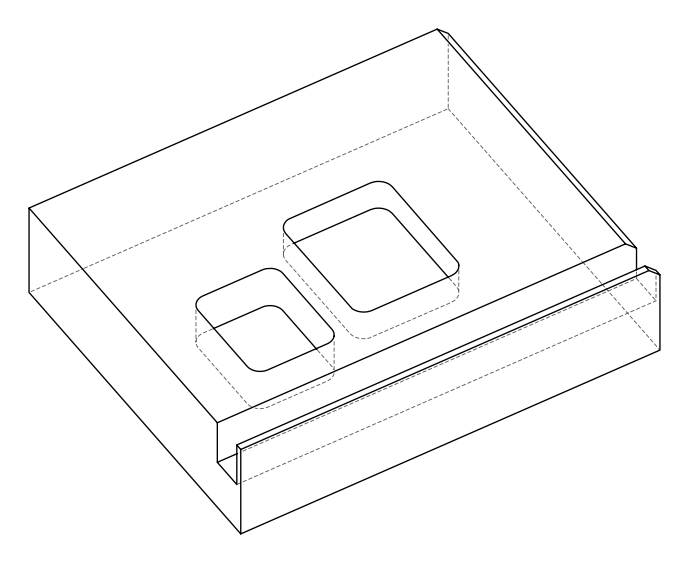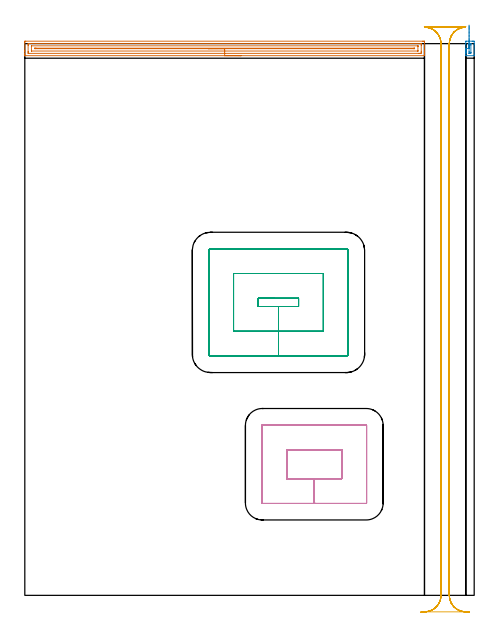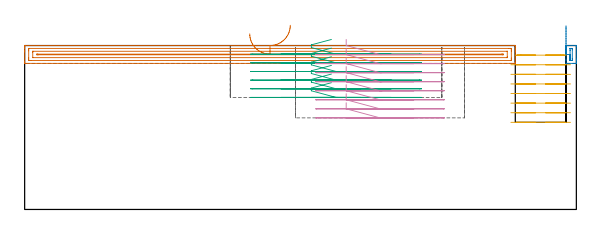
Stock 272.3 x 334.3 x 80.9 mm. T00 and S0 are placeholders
(PLAN: 5 operations, 1 tool changes, 34.4 min)
(1 AREA_MILL | FG_CHAMFER_SURFACE | UGT0205_001 | 7.91 min | 9591 mm3)
(2 AREA_MILL_1 | FG_CHAMFER_SURFACE_1 | UGT0205_001 | 0.35 min | 404 mm3)
(3 MILL_RECTANGULAR_POCKET | POCKET_RECTANGULAR_STRAIGHT | UGT0201_094 | Follow Part, ap 5, ae 75% | 7.48 min | 224510 mm3)
(4 MILL_RECTANGULAR_POCKET_1 | POCKET_RECTANGULAR_STRAIGHT_1 | UGT0201_094 | Follow Part, ap 5, ae 75% | 6.38 min | 197849 mm3)
(5 MILL_RECTANGULAR_SLOT | SLOT_RECTANGULAR | UGT0201_094 | Follow Part, ap 5, ae 75% | 12.29 min | 316337 mm3)
(TOOL UGT0205_001 | Chamfer Mill 20 x 3 x 45 deg. | D20 FL50 Z2)
(TOOL UGT0201_094 | End mill 20 mm | D20 FL38 Z4)
(OP 1 AREA_MILL)
G17 G21 G94 G90
T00 M6
G54
G17 G0 G90 X131.1 Y327. S1061 M3
G43 Z90.9 H0
G94 G1 X131.062 Z90.028 F250.
X130.948 Z89.163
X130.759 Z88.312
X130.497 Z87.48
X130.163 Z86.674
X129.76 Z85.9
X129.292 Z85.164
X128.76 Z84.472
X128.171 Z83.829
X127.528 Z83.24
X126.836 Z82.708
X126.1 Z82.24
X125.326 Z81.837
X124.52 Z81.503
X123.688 Z81.241
X122.836 Z81.052
X121.972 Z80.938
X121.1 Z80.9
X0.16
X0.01 Y327.006 Z80.893
X0. Y327.315 Z80.584
Y327.685 Z80.214
Y328.318 Z79.576
Y329.515 Z78.381
Y330.079 Z77.815
Y335.08 Z72.817
X0.003 Y335.362 Z72.535
X0.01 Y335.792 Z72.106
X0.168 Y335.795 Z72.103
X0.607 Y335.8 Z72.1
X241.15
X241.593 Y335.799 Z72.101
X242.032 Y335.795 Z72.103
X242.19 Y335.791 Z72.106
X242.2 Y335.362 Z72.535
Y330.079 Z77.815
Y329.515 Z78.381
Y329.199 Z78.697
Y328.635 Z79.261
Y328.318 Z79.576
Y327.314 Z80.585
X242.19 Y327.006 Z80.893
X242.04 Y327. Z80.9
X121.1
Y328.414 Z79.486
X2.392 Y328.415 Z79.485
X2.293 Y328.416 Z79.484
X2.034 Y328.421 Z79.479
X2.01 Y328.506 Z79.395
X2.004 Y328.701 Z79.199
X2.001 Y329.199 Z78.701
X2. Y329.585 Z78.315
Y333.107 Z74.793
X2.001 Y333.601 Z74.299
X2.003 Y333.985 Z73.915
X2.01 Y334.367 Z73.533
X2.392 Y334.381 Z73.519
X2.491 Y334.384 Z73.516
X3.284 Y334.386 Z73.514
X3.382
X239.808 Y334.385 Z73.515
X239.907 Y334.384 Z73.516
X240.166 Y334.379 Z73.521
X240.19 Y334.294 Z73.606
X240.196 Y334.099 Z73.801
X240.199 Y333.601 Z74.299
X240.2 Y333.215 Z74.685
Y329.693 Z78.207
X240.199 Y329.199 Z78.701
X240.197 Y328.815 Z79.085
X240.19 Y328.433 Z79.467
X239.808 Y328.419 Z79.481
X239.709 Y328.416 Z79.484
X238.916 Y328.414 Z79.486
X238.818
X121.1
Y329.828 Z78.072
X4.177 Y329.829 Z78.071
X4.092 Y329.83 Z78.07
X4.026 Y329.833 Z78.067
X4.012 Y329.835 Z78.065
X4.008 Y329.856 Z78.044
X4.004 Y329.905 Z77.995
X4.001 Y330.079 Z77.821
X4. Y330.254 Z77.646
X4.002 Y332.893 Z75.007
X4.008 Y332.953 Z74.947
X4.011 Y332.966 Z74.934
X4.02 Y332.967 Z74.933
X4.05 Y332.97 Z74.93
X4.177 Y332.971 Z74.929
X238.023
X238.108 Y332.97 Z74.93
X238.174 Y332.967 Z74.933
X238.188 Y332.965 Z74.935
X238.192 Y332.944 Z74.956
X238.196 Y332.895 Z75.005
X238.199 Y332.721 Z75.179
X238.2 Y332.546 Z75.354
X238.198 Y329.907 Z77.993
X238.192 Y329.848 Z78.052
X238.189 Y329.834 Z78.066
X238.18 Y329.833 Z78.067
X238.15 Y329.83 Z78.07
X238.023 Y329.829 Z78.071
X121.1 Y329.828 Z78.072
Y331.243 Z76.657
X6.567
X6.249 Y331.247 Z76.653
X6.09 Y331.25 Z76.65
X6.01 Y331.255 Z76.645
X6.007 Y331.3 Z76.6
X6.005 Y331.4 Z76.5
X6.007 Y331.5 Z76.4
X6.01 Y331.545 Z76.355
X6.09 Y331.55 Z76.35
X6.252 Y331.554 Z76.346
X6.536 Y331.556 Z76.344
X6.855 Y331.557 Z76.343
X235.633
X235.951 Y331.553 Z76.347
X236.11 Y331.55 Z76.35
X236.19 Y331.545 Z76.355
X236.193 Y331.5 Z76.4
X236.195 Y331.4 Z76.5
X236.193 Y331.3 Z76.6
X236.19 Y331.255 Z76.645
X236.11 Y331.25 Z76.65
X235.948 Y331.246 Z76.654
X235.632 Y331.243 Z76.657
X235.345
X121.1
X120.228 Z76.695
X119.364 Z76.809
X118.512 Z76.998
X117.68 Z77.26
X116.874 Z77.594
X116.1 Z77.997
X115.364 Z78.466
X114.672 Z78.997
X114.029 Z79.586
X113.44 Z80.229
X112.908 Z80.922
X112.44 Z81.657
X112.037 Z82.431
X111.703 Z83.237
X111.441 Z84.069
X111.252 Z84.921
X111.138 Z85.786
X111.1 Z86.657
G0 Z90.9
M5
M2
(OP 2 AREA_MILL_1)
G17 G21 G94 G90
T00 M6
G54
G17 G0 G90 X267.2 Y331.399 S1061 M3
G43 Z90.9 H0
Z90.642
G94 G1 Y330.81 Z89.998 F250.
Y330.279 Z89.306
Y329.81 Z88.571
Y329.408 Z87.797
Y329.074 Z86.991
Y328.811 Z86.159
Y328.623 Z85.307
Y328.509 Z84.442
Y328.471 Z83.571
Y328.509 Z82.699
Y328.623 Z81.834
Y328.812 Z80.982
Y329.074 Z80.15
Y329.408 Z79.344
Y329.811 Z78.571
Y330.279 Z77.835
Y330.811 Z77.143
Y331.4 Z76.5
Y333.753 Z74.147
Y334.482 Z73.412
X267.201 Y335.725 Z72.169
X267.206 Y335.79 Z72.104
X267.562 Y335.8 Z72.1
X271.063
X271.503
X271.938 Y335.798 Z72.103
X272.294 Y335.79 Z72.104
X272.299 Y335.725 Z72.169
X272.3 Y334.482 Z73.412
Y333.753 Z74.147
Y327.362 Z80.537
X272.29 Y327.006 Z80.892
X271.938 Y327. Z80.9
X267.562
X267.21 Y327.006 Z80.892
X267.2 Y327.363 Z80.536
Y331.4 Z76.5
X269.2
Y333.601 Z74.299
Y333.714 Z74.186
X269.203 Y333.828 Z74.072
X269.21 Y334.054 Z73.846
X269.225 Y334.379 Z73.521
X269.312 Y334.382 Z73.518
X269.41 Y334.384 Z73.516
X270.188 Y334.382 Z73.518
X270.289 Y334.38 Z73.52
X270.293 Y334.376 Z73.524
X270.298 Y334.37 Z73.53
X270.3 Y333.601 Z74.299
Y333.488 Z74.412
Y329.086 Z78.814
X270.297 Y328.972 Z78.928
X270.29 Y328.746 Z79.154
X270.275 Y328.421 Z79.479
X270.188 Y328.418 Z79.482
X270.09 Y328.416 Z79.484
X269.312 Y328.418 Z79.482
X269.211 Y328.42 Z79.48
X269.206 Y328.425 Z79.475
X269.202 Y328.43 Z79.47
X269.2 Y329.199 Z78.701
Y329.312 Z78.588
Y331.4 Z76.5
Y332.043 Z75.911
Y332.735 Z75.38
Y333.471 Z74.911
Y334.245 Z74.508
Y335.051 Z74.174
Y335.883 Z73.912
Y336.735 Z73.723
Y337.599 Z73.609
Y338.471 Z73.571
Y339.343 Z73.609
Y340.208 Z73.723
Y341.059 Z73.912
Y341.891 Z74.174
Y342.697 Z74.508
Y343.471 Z74.911
Y344.207 Z75.38
Y344.899 Z75.911
Y345.542 Z76.5
G0 Z90.9
M5
M2
(OP 3 MILL_RECTANGULAR_POCKET)
G17 G21 G94 G90
T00 M6
G54
G17 G0 G90 X151.42 Y180. S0 M3
G43 Z90.9 H0
Z83.9
G94 G1 X141.5 Z81.242 F250.
Y175. Z79.902
X153.7 Z76.633
X165.9 F500.
Y180.
X141.5
Y175.
X153.7
Y160.
X180.9
Y195.
X126.5
Y160.
X153.7
Y145.
X194.8
G3 X195.9 Y146.1 R1.1
G1 Y208.9
G3 X194.8 Y210. R1.1
G1 X112.6
G3 X111.5 Y208.9 R1.1
G1 Y146.1
G3 X112.6 Y145. R1.1
G1 X153.7
X154.7
G0 X151.42 Y180. Z79.633
G1 X141.5 Z76.975 F250.
Y175. Z75.636
X153.7 Z72.367
X165.9 F500.
Y180.
X141.5
Y175.
X153.7
Y160.
X180.9
Y195.
X126.5
Y160.
X153.7
Y145.
X194.8
G3 X195.9 Y146.1 R1.1
G1 Y208.9
G3 X194.8 Y210. R1.1
G1 X112.6
G3 X111.5 Y208.9 R1.1
G1 Y146.1
G3 X112.6 Y145. R1.1
G1 X153.7
X154.7
G0 X151.42 Y180. Z75.367
G1 X141.5 Z72.709 F250.
Y175. Z71.369
X153.7 Z68.1
X165.9 F500.
Y180.
X141.5
Y175.
X153.7
Y160.
X180.9
Y195.
X126.5
Y160.
X153.7
Y145.
X194.8
G3 X195.9 Y146.1 R1.1
G1 Y208.9
G3 X194.8 Y210. R1.1
G1 X112.6
G3 X111.5 Y208.9 R1.1
G1 Y146.1
G3 X112.6 Y145. R1.1
G1 X153.7
X154.7
G0 X151.42 Y180. Z71.1
G1 X141.5 Z68.442 F250.
Y175. Z67.102
X153.7 Z63.833
X165.9 F500.
Y180.
X141.5
Y175.
X153.7
Y160.
X180.9
Y195.
X126.5
Y160.
X153.7
Y145.
X194.8
G3 X195.9 Y146.1 R1.1
G1 Y208.9
G3 X194.8 Y210. R1.1
G1 X112.6
G3 X111.5 Y208.9 R1.1
G1 Y146.1
G3 X112.6 Y145. R1.1
G1 X153.7
X154.7
G0 X151.42 Y180. Z66.833
G1 X141.5 Z64.175 F250.
Y175. Z62.836
X153.7 Z59.567
X165.9 F500.
Y180.
X141.5
Y175.
X153.7
Y160.
X180.9
Y195.
X126.5
Y160.
X153.7
Y145.
X194.8
G3 X195.9 Y146.1 R1.1
G1 Y208.9
G3 X194.8 Y210. R1.1
G1 X112.6
G3 X111.5 Y208.9 R1.1
G1 Y146.1
G3 X112.6 Y145. R1.1
G1 X153.7
X154.7
G0 X151.42 Y180. Z62.567
G1 X141.5 Z59.909 F250.
Y175. Z58.569
X153.7 Z55.3
X165.9 F500.
Y180.
X141.5
Y175.
X153.7
Y160.
X180.9
Y195.
X126.5
Y160.
X153.7
Y145.
X194.8
G3 X195.9 Y146.1 R1.1
G1 Y208.9
G3 X194.8 Y210. R1.1
G1 X112.6
G3 X111.5 Y208.9 R1.1
G1 Y146.1
G3 X112.6 Y145. R1.1
G1 X153.7
X154.7
G0 Z90.9
M5
M2
(OP 4 MILL_RECTANGULAR_POCKET_1)
G17 G21 G94 G90
T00 M6
G54
G17 G0 G90 X158.7 Y81.85 S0 M3
G43 Z90.9 H0
Z83.9
G94 G1 Y70.7 Z80.912 F250.
X175.4 Z76.437
X192.1 F500.
Y88.2
X158.7
Y70.7
X175.4
Y55.7
X206.9
G3 X207.1 Y55.9 R0.2
G1 Y103.
G3 X206.9 Y103.2 R0.2
G1 X143.9
G3 X143.7 Y103. R0.2
G1 Y55.9
G3 X143.9 Y55.7 R0.2
G1 X175.4
X176.4
G0 X158.7 Y81.85 Z79.437
G1 Y70.7 Z76.45 F250.
X175.4 Z71.975
X192.1 F500.
Y88.2
X158.7
Y70.7
X175.4
Y55.7
X206.9
G3 X207.1 Y55.9 R0.2
G1 Y103.
G3 X206.9 Y103.2 R0.2
G1 X143.9
G3 X143.7 Y103. R0.2
G1 Y55.9
G3 X143.9 Y55.7 R0.2
G1 X175.4
X176.4
G0 X158.7 Y81.85 Z74.975
G1 Y70.7 Z71.987 F250.
X175.4 Z67.512
X192.1 F500.
Y88.2
X158.7
Y70.7
X175.4
Y55.7
X206.9
G3 X207.1 Y55.9 R0.2
G1 Y103.
G3 X206.9 Y103.2 R0.2
G1 X143.9
G3 X143.7 Y103. R0.2
G1 Y55.9
G3 X143.9 Y55.7 R0.2
G1 X175.4
X176.4
G0 X158.7 Y81.85 Z70.512
G1 Y70.7 Z67.525 F250.
X175.4 Z63.05
X192.1 F500.
Y88.2
X158.7
Y70.7
X175.4
Y55.7
X206.9
G3 X207.1 Y55.9 R0.2
G1 Y103.
G3 X206.9 Y103.2 R0.2
G1 X143.9
G3 X143.7 Y103. R0.2
G1 Y55.9
G3 X143.9 Y55.7 R0.2
G1 X175.4
X176.4
G0 X158.7 Y81.85 Z66.05
G1 Y70.7 Z63.062 F250.
X175.4 Z58.587
X192.1 F500.
Y88.2
X158.7
Y70.7
X175.4
Y55.7
X206.9
G3 X207.1 Y55.9 R0.2
G1 Y103.
G3 X206.9 Y103.2 R0.2
G1 X143.9
G3 X143.7 Y103. R0.2
G1 Y55.9
G3 X143.9 Y55.7 R0.2
G1 X175.4
X176.4
G0 X158.7 Y81.85 Z61.587
G1 Y70.7 Z58.6 F250.
X175.4 Z54.125
X192.1 F500.
Y88.2
X158.7
Y70.7
X175.4
Y55.7
X206.9
G3 X207.1 Y55.9 R0.2
G1 Y103.
G3 X206.9 Y103.2 R0.2
G1 X143.9
G3 X143.7 Y103. R0.2
G1 Y55.9
G3 X143.9 Y55.7 R0.2
G1 X175.4
X176.4
G0 X158.7 Y81.85 Z57.125
G1 Y70.7 Z54.137 F250.
X175.4 Z49.662
X192.1 F500.
Y88.2
X158.7
Y70.7
X175.4
Y55.7
X206.9
G3 X207.1 Y55.9 R0.2
G1 Y103.
G3 X206.9 Y103.2 R0.2
G1 X143.9
G3 X143.7 Y103. R0.2
G1 Y55.9
G3 X143.9 Y55.7 R0.2
G1 X175.4
X176.4
G0 X158.7 Y81.85 Z52.662
G1 Y70.7 Z49.675 F250.
X175.4 Z45.2
X192.1 F500.
Y88.2
X158.7
Y70.7
X175.4
Y55.7
X206.9
G3 X207.1 Y55.9 R0.2
G1 Y103.
G3 X206.9 Y103.2 R0.2
G1 X143.9
G3 X143.7 Y103. R0.2
G1 Y55.9
G3 X143.9 Y55.7 R0.2
G1 X175.4
X176.4
G0 Z90.9
M5
M2
(OP 5 MILL_RECTANGULAR_SLOT)
G17 G21 G94 G90
T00 M6
G54
G17 G0 G90 X242.043 Y344.739 S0 M3
G43 Z90.9 H0
Z76.162
G94 G1 X244.929 Y343.92 F250.
G2 X252.2 Y334.3 R10. F500.
G1 Y0.
G2 X242.974 Y-9.97 R10.
G1 Y-10.
X266.426
Y-9.97
G2 X257.2 Y0. R10.
G1 Y334.3
G2 X264.459 Y343.917 R10.
G1 X267.344 Y344.739 F250.
G0 Z90.9
X269.417 Y-10.202
Z71.425
G1 X266.426 Y-9.97
G2 X257.2 Y0. R10. F500.
G1 Y334.3
G2 X266.753 Y344.29 R10.
G1 Y344.3
X242.647
Y344.29
G2 X252.2 Y334.3 R10.
G1 Y0.
G2 X242.974 Y-9.97 R10.
G1 X239.983 Y-10.202 F250.
G0 X269.417 Z66.687
G1 X266.426 Y-9.97
G2 X257.2 Y0. R10. F500.
G1 Y334.3
G2 X266.753 Y344.29 R10.
G1 Y344.3
X242.647
Y344.29
G2 X252.2 Y334.3 R10.
G1 Y0.
G2 X242.974 Y-9.97 R10.
G1 X239.983 Y-10.202 F250.
G0 X269.417 Z61.95
G1 X266.426 Y-9.97
G2 X257.2 Y0. R10. F500.
G1 Y334.3
G2 X266.753 Y344.29 R10.
G1 Y344.3
X242.647
Y344.29
G2 X252.2 Y334.3 R10.
G1 Y0.
G2 X242.974 Y-9.97 R10.
G1 X239.983 Y-10.202 F250.
G0 X269.417 Z57.212
G1 X266.426 Y-9.97
G2 X257.2 Y0. R10. F500.
G1 Y334.3
G2 X266.753 Y344.29 R10.
G1 Y344.3
X242.647
Y344.29
G2 X252.2 Y334.3 R10.
G1 Y0.
G2 X242.974 Y-9.97 R10.
G1 X239.983 Y-10.202 F250.
G0 X269.417 Z52.475
G1 X266.426 Y-9.97
G2 X257.2 Y0. R10. F500.
G1 Y334.3
G2 X266.753 Y344.29 R10.
G1 Y344.3
X242.647
Y344.29
G2 X252.2 Y334.3 R10.
G1 Y0.
G2 X242.974 Y-9.97 R10.
G1 X239.983 Y-10.202 F250.
G0 X269.417 Z47.737
G1 X266.426 Y-9.97
G2 X257.2 Y0. R10. F500.
G1 Y334.3
G2 X266.753 Y344.29 R10.
G1 Y344.3
X242.647
Y344.29
G2 X252.2 Y334.3 R10.
G1 Y0.
G2 X242.974 Y-9.97 R10.
G1 X239.983 Y-10.202 F250.
G0 X269.417 Z43.
G1 X266.426 Y-9.97
G2 X257.2 Y0. R10. F500.
G1 Y334.3
G2 X266.753 Y344.29 R10.
G1 Y344.3
X242.647
Y344.29
G2 X252.2 Y334.3 R10.
G1 Y0.
G2 X242.974 Y-9.97 R10.
G1 X239.983 Y-10.202 F250.
G0 Z90.9
M5
M2
